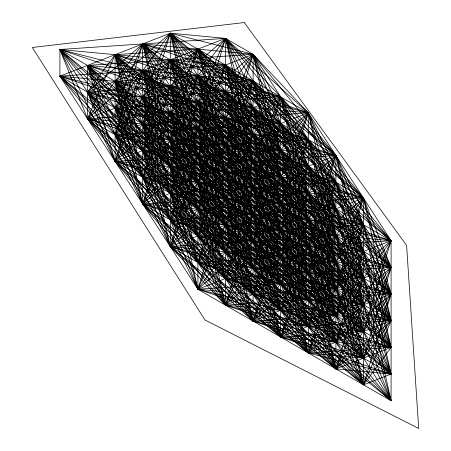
<?xml version="1.0" encoding="UTF-8"?>
<svg xmlns="http://www.w3.org/2000/svg" width="451" height="451" viewBox="0 0 451 451"><rect width="100%" height="100%" fill="white"/><g stroke="black" fill="none" stroke-linecap="round" stroke-linejoin="round"><path stroke-width="0.68" d="M197.904 75.796L253.096 267.736L335.894 262.178L225.5 225.122L197.904 102.478L363.489 304.791L253.096 267.736L142.708 43.933L391.09 267.37L170.303 193.254L142.708 70.61L363.489 251.432L197.904 209.191L225.5 118.41L391.09 320.723L170.303 246.612L115.106 54.678L363.489 278.115L197.904 235.867L170.303 113.224L335.894 262.178L170.303 219.93L225.5 91.733L280.697 337.021L363.489 224.756L142.708 150.645L170.303 86.541L280.697 310.344L335.894 262.178L170.303 59.865L225.5 251.799L391.09 294.046L225.5 38.374L170.303 219.93L391.09 240.693L142.708 177.322L225.5 65.057L391.09 320.723L225.5 305.158L170.303 59.865L280.697 283.668L308.292 192.887L87.511 118.776L253.096 107.665L363.489 331.468L253.096 294.413L308.292 112.857L87.511 92.1L335.894 315.537L308.292 192.887L197.904 102.478L308.292 326.282L363.489 251.432L142.708 177.322L115.106 54.678L363.489 358.145L253.096 134.342L142.708 97.286L225.5 305.158L335.894 208.824L170.303 166.577L225.5 118.41L335.894 208.824L253.096 321.089L142.708 43.933L363.489 224.756L253.096 321.089L170.303 33.188L391.09 267.37L253.096 321.089L197.904 75.796L363.489 224.756L197.904 289.221L142.708 43.933L363.489 278.115L197.904 289.221L197.904 49.12L280.697 337.021L335.894 155.465L142.708 43.933L197.904 235.867L308.292 272.923L335.894 182.148L115.106 161.385L225.5 65.057L391.09 267.37L142.708 203.999L142.708 43.933L363.489 384.827L363.489 198.079L115.106 54.678L225.5 278.476L391.09 294.046L225.5 91.733L170.303 139.9L225.5 251.799L391.09 240.693L225.5 91.733L142.708 97.286L197.904 289.221L363.489 304.791L115.106 81.355L225.5 305.158L391.09 240.693L59.91 49.486L225.5 305.158L391.09 294.046L170.303 59.865L280.697 337.021L335.894 208.824L115.106 134.708L142.708 43.933L253.096 54.312L308.292 112.857L391.09 240.693L391.09 400.759L197.904 289.221L59.91 76.163L59.91 49.486L225.5 38.374L253.096 54.312L335.894 155.465L391.09 267.37L363.489 358.145L308.292 352.958L197.904 262.544L115.106 161.385L59.91 49.486L225.5 65.057L335.894 155.465L391.09 294.046L363.489 384.827L142.708 203.999L87.511 92.1L115.106 54.678L197.904 49.12L308.292 139.534L363.489 251.432L391.09 374.082L363.489 384.827L115.106 161.385L87.511 92.1L142.708 43.933L225.5 65.057L308.292 139.534L391.09 347.405L363.489 384.827L87.511 92.1L225.5 38.374L308.292 112.857L363.489 224.756L391.09 320.723L363.489 384.827L115.106 81.355L170.303 33.188L225.5 38.374L335.894 155.465L391.09 347.405L335.894 368.89L225.5 278.476L59.91 76.163L170.303 33.188L253.096 54.312L391.09 267.37L363.489 331.468L280.697 337.021L170.303 246.612L115.106 134.708L142.708 70.61L253.096 107.665L363.489 198.079L391.09 267.37L335.894 342.213L253.096 321.089L170.303 246.612L115.106 108.031L142.708 43.933L253.096 80.988L335.894 155.465L391.09 400.759L170.303 219.93L115.106 108.031L170.303 33.188L308.292 112.857L391.09 320.723L363.489 358.145L280.697 337.021L197.904 262.544L142.708 150.645L170.303 59.865L253.096 80.988L363.489 198.079L391.09 294.046L363.489 358.145L253.096 321.089L142.708 203.999L87.511 65.418L253.096 54.312L363.489 278.115L335.894 368.89L391.09 374.082L335.894 182.148L253.096 80.988L87.511 65.418L87.511 118.776L253.096 321.089L363.489 331.468L391.09 240.693L225.5 38.374L115.106 134.708L280.697 337.021L391.09 374.082L280.697 96.92L170.303 59.865L115.106 108.031L142.708 203.999L225.5 305.158L335.894 342.213L391.09 294.046L335.894 182.148L170.303 33.188L115.106 161.385L280.697 337.021L391.09 347.405L363.489 224.756L280.697 123.602L170.303 33.188L142.708 123.963L170.303 246.612L225.5 305.158L391.09 347.405L280.697 123.602L59.91 49.486L87.511 118.776L308.292 352.958L391.09 374.082L225.5 38.374L142.708 150.645L363.489 331.468L335.894 208.824L253.096 107.665L87.511 65.418L115.106 161.385L335.894 342.213L363.489 278.115L197.904 75.796L115.106 81.355L142.708 203.999L308.292 352.958L391.09 347.405L197.904 49.12L142.708 97.286L170.303 219.93L335.894 368.89L391.09 320.723L363.489 198.079L280.697 96.92L115.106 54.678L87.511 118.776L335.894 342.213L363.489 251.432L197.904 49.12L115.106 161.385L391.09 320.723L308.292 352.958L59.91 49.486L308.292 112.857L391.09 400.759L142.708 177.322L115.106 81.355L280.697 123.602L335.894 315.537L253.096 321.089L87.511 65.418L308.292 139.534L363.489 331.468L197.904 289.221L87.511 65.418L308.292 246.246L197.904 209.191L170.303 86.541L391.09 267.37L335.894 315.537L253.096 294.413L87.511 92.1L253.096 80.988L363.489 304.791L308.292 352.958L115.106 54.678L225.5 91.733L335.894 182.148L363.489 304.791L280.697 310.344L115.106 108.031L280.697 96.92L391.09 320.723L308.292 326.282L197.904 289.221L115.106 81.355L335.894 155.465L335.894 368.89L59.91 76.163L225.5 65.057L391.09 240.693L335.894 368.89L87.511 65.418L335.894 288.86L363.489 198.079L197.904 49.12L142.708 177.322L363.489 358.145L308.292 112.857L197.904 75.796L142.708 123.963L170.303 219.93L391.09 294.046L335.894 368.89L142.708 70.61L87.511 118.776L308.292 299.599L363.489 251.432L197.904 75.796L142.708 203.999L391.09 347.405L142.708 43.933L87.511 118.776L391.09 294.046L280.697 337.021L115.106 81.355L335.894 262.178L308.292 352.958L197.904 129.155L308.292 219.569L280.697 310.344L391.09 347.405L115.106 54.678L115.106 161.385L335.894 235.501L308.292 326.282L197.904 235.867L142.708 123.963L170.303 59.865L391.09 240.693L308.292 352.958L197.904 75.796L170.303 166.577L391.09 240.693L280.697 337.021L170.303 113.224L142.708 203.999L363.489 278.115L308.292 326.282L142.708 123.963L308.292 112.857L308.292 352.958L363.489 224.756L197.904 49.12L170.303 139.9L197.904 262.544L308.292 299.599L335.894 235.501L170.303 33.188L170.303 246.612L391.09 374.082L170.303 33.188L225.5 278.476L335.894 315.537L363.489 251.432L197.904 102.478L170.303 193.254L391.09 374.082L142.708 70.61L115.106 161.385L363.489 224.756L335.894 315.537L115.106 134.708L170.303 59.865L335.894 208.824L308.292 299.599L197.904 75.796L308.292 166.21L363.489 358.145L115.106 134.708L253.096 80.988L363.489 358.145L87.511 65.418M115.106 81.355L391.09 374.082L59.91 76.163L280.697 150.279L308.292 272.923L87.511 92.1L308.292 166.21L335.894 288.86L253.096 294.413L197.904 49.12L308.292 326.282L363.489 198.079L142.708 177.322L170.303 86.541L335.894 235.501L280.697 283.668L225.5 91.733L197.904 182.508L308.292 219.569L253.096 267.736L225.5 145.087M197.904 49.12L363.489 384.827L280.697 96.92L59.91 76.163L391.09 267.37L225.5 278.476L170.303 86.541L335.894 288.86L225.5 251.799L197.904 129.155L363.489 331.468L115.106 108.031L280.697 123.602L335.894 368.89L170.303 33.188L280.697 310.344L335.894 182.148L87.511 118.776L253.096 54.312L197.904 235.867L363.489 251.432L197.904 262.544L115.106 54.678L335.894 235.501L170.303 246.612L225.5 65.057L391.09 400.759L59.91 49.486L391.09 320.723L225.5 278.476L142.708 70.61L391.09 294.046L170.303 113.224L225.5 305.158L335.894 155.465L87.511 92.1M308.292 219.569L225.5 225.122L253.096 134.342L170.303 139.9L335.894 342.213L280.697 96.92L115.106 161.385L280.697 150.279L253.096 241.054L225.5 118.41L335.894 342.213L253.096 54.312L142.708 150.645L308.292 192.887L253.096 321.089L142.708 97.286L363.489 278.115L197.904 262.544L142.708 70.61L363.489 304.791L197.904 262.544L253.096 80.988L335.894 368.89L225.5 91.733L335.894 315.537L170.303 113.224M59.91 49.486L391.09 347.405L59.91 76.163L308.292 139.534L363.489 384.827L225.5 38.374L280.697 283.668L335.894 155.465L170.303 166.577L225.5 38.374L225.5 305.158L280.697 123.602L115.106 134.708L335.894 155.465L225.5 251.799L253.096 161.024M335.894 235.501L170.303 193.254L280.697 96.92L225.5 278.476L335.894 182.148L115.106 108.031L335.894 288.86L170.303 246.612L253.096 54.312L391.09 400.759L142.708 97.286L391.09 320.723L170.303 86.541L253.096 294.413L363.489 198.079L142.708 123.963L363.489 304.791M87.511 118.776L308.292 139.534L253.096 321.089L253.096 54.312L142.708 203.999L363.489 224.756L197.904 235.867L253.096 107.665L308.292 299.599L253.096 54.312M142.708 123.963L308.292 166.21L280.697 256.991L253.096 134.342L197.904 182.508L280.697 176.955L253.096 267.736L308.292 139.534L142.708 150.645L308.292 166.21L253.096 294.413L142.708 70.61M225.5 118.41L280.697 310.344L363.489 198.079L197.904 209.191L253.096 80.988L308.292 326.282L225.5 38.374M253.096 134.342L197.904 262.544L363.489 198.079L115.106 134.708M280.697 337.021L280.697 96.92L197.904 289.221L308.292 192.887L142.708 203.999L253.096 107.665L308.292 352.958L225.5 65.057L170.303 193.254L335.894 208.824L170.303 219.93L253.096 107.665L197.904 289.221L308.292 139.534L142.708 203.999M225.5 251.799L280.697 123.602L170.303 219.93L335.894 155.465M115.106 108.031L280.697 150.279L225.5 278.476L308.292 166.21L142.708 177.322L253.096 80.988L170.303 193.254L335.894 182.148L253.096 294.413L197.904 102.478M225.5 305.158L308.292 112.857L142.708 177.322M280.697 96.92L170.303 246.612L391.09 267.37M280.697 123.602L197.904 235.867L308.292 139.534M197.904 209.191L308.292 112.857L197.904 262.544L308.292 166.21M280.697 150.279L170.303 246.612L335.894 182.148M225.5 225.122L280.697 176.955L170.303 139.9M142.708 97.286L363.489 331.468M170.303 59.865L391.09 400.759M335.894 342.213L225.5 65.057L280.697 310.344M244.295 22.55L32.314 47.49L204.951 319.973L418.686 428.45L406.599 245.412L244.295 22.55"/></g></svg>
